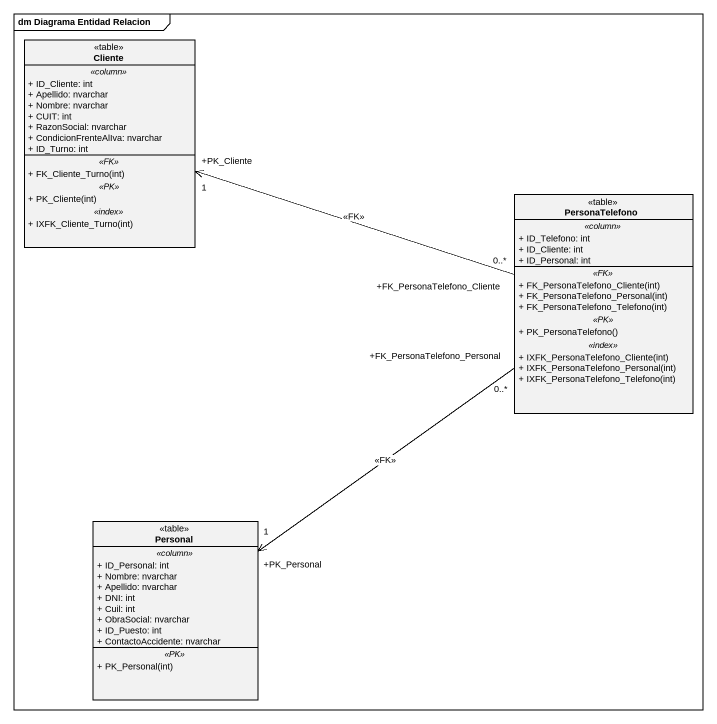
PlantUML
@startuml
mainframe dm Diagrama Entidad Relacion
hide circle
hide empty members
skinparam classAttributeIconSize 0
class Cliente <<table>> {
  .. <<column>> ..
  + ID_Cliente: int
  + Apellido: nvarchar
  + Nombre: nvarchar
  + CUIT: int
  + RazonSocial: nvarchar
  + CondicionFrenteAlIva: nvarchar
  + ID_Turno: int
  .. <<FK>> ..
  + FK_Cliente_Turno(int)
  .. <<PK>> ..
  + PK_Cliente(int)
  .. <<index>> ..
  + IXFK_Cliente_Turno(int)
}
class PersonaTelefono <<table>> {
  .. <<column>> ..
  + ID_Telefono: int
  + ID_Cliente: int
  + ID_Personal: int
  .. <<FK>> ..
  + FK_PersonaTelefono_Cliente(int)
  + FK_PersonaTelefono_Personal(int)
  + FK_PersonaTelefono_Telefono(int)
  .. <<PK>> ..
  + PK_PersonaTelefono()
  .. <<index>> ..
  + IXFK_PersonaTelefono_Cliente(int)
  + IXFK_PersonaTelefono_Personal(int)
  + IXFK_PersonaTelefono_Telefono(int)
}
class Personal <<table>> {
  .. <<column>> ..
  + ID_Personal: int
  + Nombre: nvarchar
  + Apellido: nvarchar
  + DNI: int
  + Cuil: int
  + ObraSocial: nvarchar
  + ID_Puesto: int
  + ContactoAccidente: nvarchar
  .. <<PK>> ..
  + PK_Personal(int)
}
PersonaTelefono "+FK_PersonaTelefono_Cliente\n0..*" -left-> "+PK_Cliente\n1" Cliente : <<FK>>
PersonaTelefono "+FK_PersonaTelefono_Personal\n0..*" --> "+PK_Personal\n1" Personal : <<FK>>
@enduml
